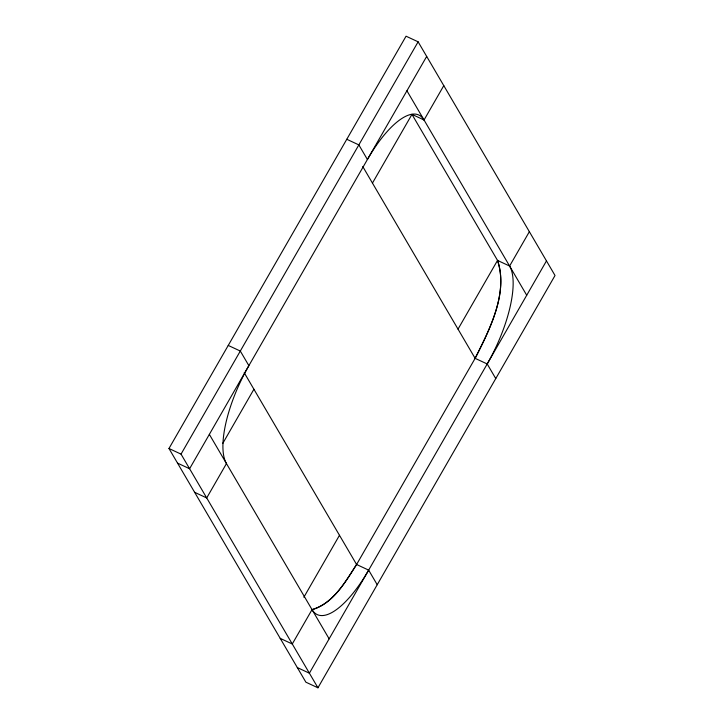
<?xml version="1.0" encoding="UTF-8"?>
<svg xmlns="http://www.w3.org/2000/svg" width="724" height="724" viewBox="0 0 724 724"><rect width="100%" height="100%" fill="white"/><g stroke="black" fill="none" stroke-linecap="round" stroke-linejoin="round"><path stroke-width="1.09" d="M311.61 609.834C333.076 603.744 345.294 582.123 356.588 564.494L475.134 358.344C489.551 329.529 508.547 293.148 497.533 260.414L411.965 114.374L372.453 183.091M495.759 378.571L487.198 363.964L475.134 358.344C489.632 329.71 508.411 292.912 497.533 260.414L458.021 329.139M168.973 448.5L406.055 36.2L418.119 41.82L555.027 275.5L317.945 687.8L305.881 682.18L168.973 448.5L181.036 454.129L317.945 687.8M181.036 454.129L418.119 41.82M426.68 56.427L189.597 468.736L177.525 463.107M222.748 443.441L253.916 389.241M346.787 139.28L358.851 144.9L367.412 159.506A81.287 28.661 -65 0 1 424.038 119.994L443.794 85.64M303.863 597.228L339.484 535.289M487.198 363.964A81.287 28.661 -65 0 0 509.606 266.043L529.362 231.68M546.475 260.893L309.383 673.193L297.32 667.573M244.214 372.688L356.588 564.494C345.257 581.987 333.121 603.816 311.673 609.68M411.965 114.374L424.038 119.994M497.533 260.414L509.606 266.043M228.241 345.429L240.305 351.049L248.866 365.656A81.287 28.661 -65 0 0 226.467 463.586L206.711 497.94L194.638 492.32M356.588 564.494L368.661 570.123L377.213 584.721M280.206 638.36L292.27 643.989L312.035 609.626A81.287 28.661 -65 0 0 368.661 570.123M406.924 90.79L526.719 295.247M362.76 166.538L475.134 358.344M209.354 434.373L329.139 638.84"/></g></svg>
